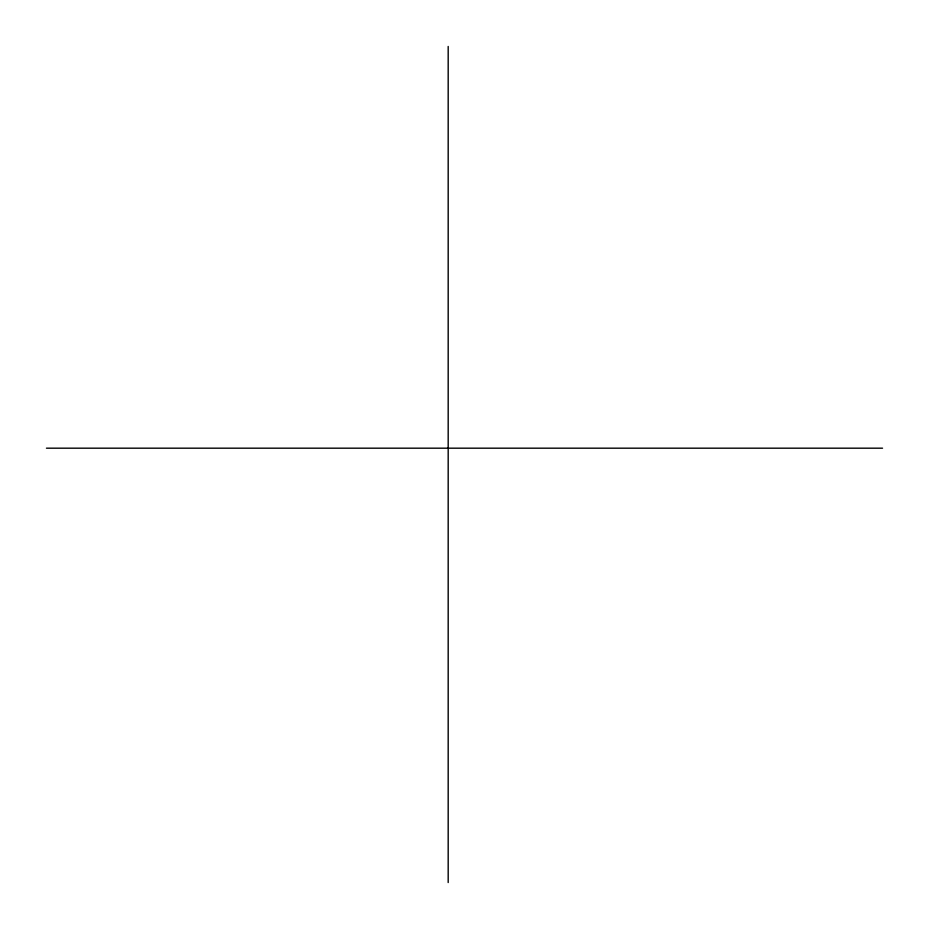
<?xml version="1.0" encoding="UTF-8"?>
<svg xmlns="http://www.w3.org/2000/svg" width="929" height="929" viewBox="0 0 929 929"><rect width="100%" height="100%" fill="white"/><g stroke="black" fill="none" stroke-linecap="round" stroke-linejoin="round"><path stroke-width="1.39" d="M46.45 448.184L882.55 448.184M448.184 46.45L448.184 882.55"/></g></svg>
